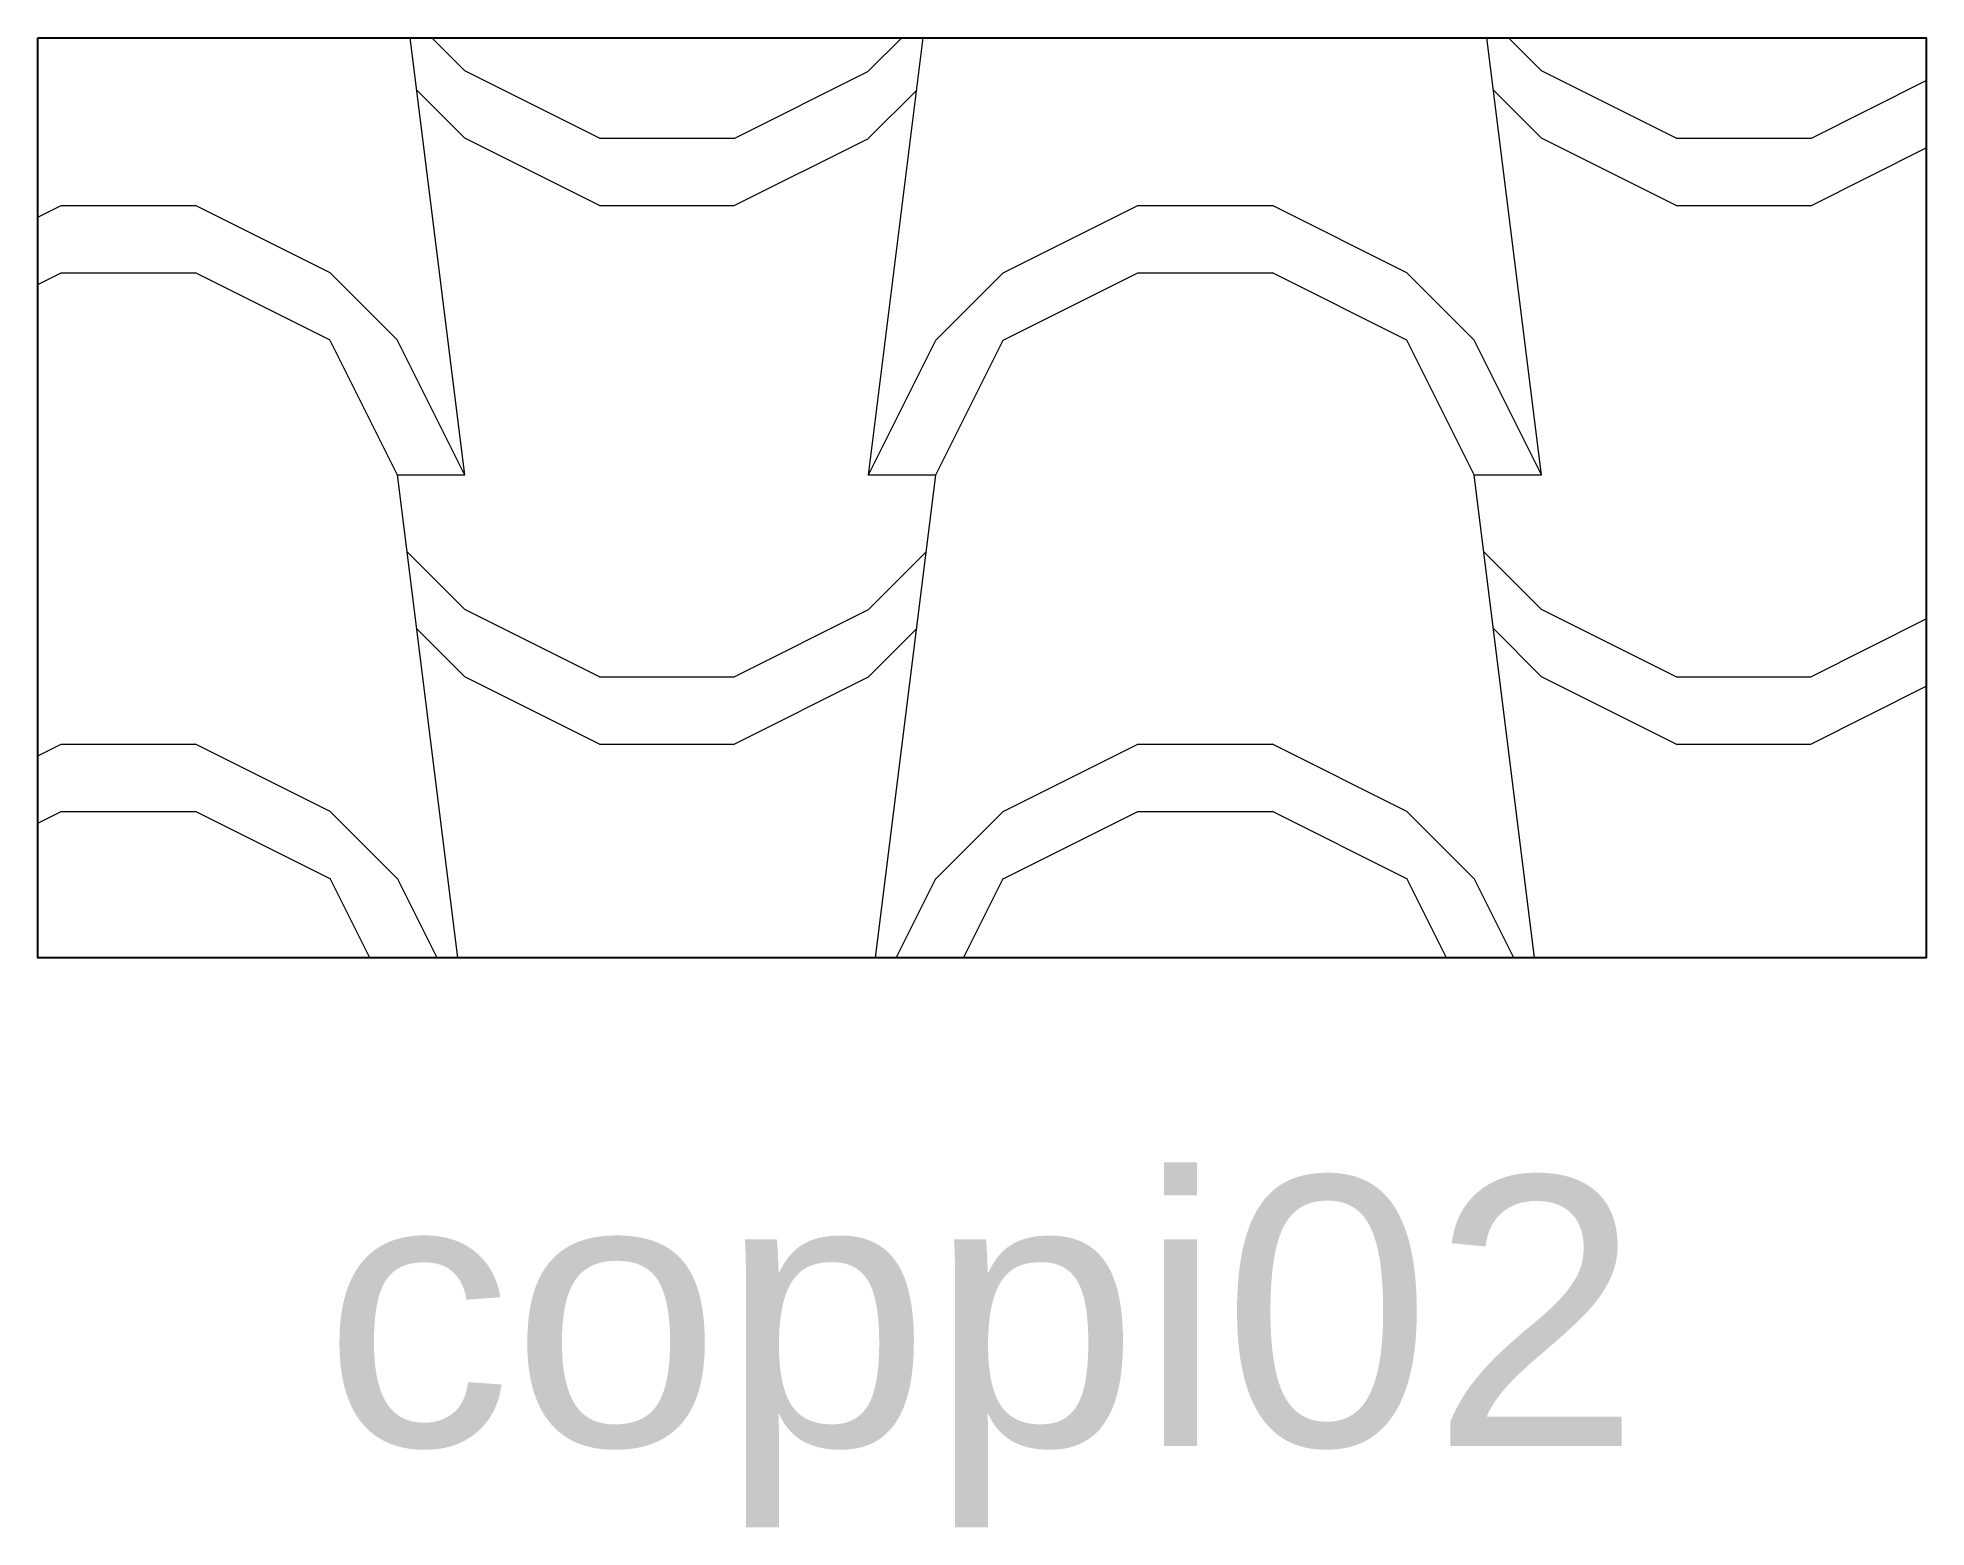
# Model space of a CAD drawing. Header units: millimetres. Extents: x 23.515 to 24.217, y 31.53 to 32.084.
import ezdxf
from ezdxf.enums import TextEntityAlignment as Align

# ---------------------------------------------------------------- set-up
doc = ezdxf.new("R2010")
doc.units = ezdxf.units.MM
doc.layers.add('tratteggi', color=7, linetype='Continuous', lineweight=9)
doc.styles.add('ARIAL', font='arial.ttf')

# ---------------------------------------------------------------- blocks, each defined once
blk = doc.blocks.new('dati teatteggi')
blk.add_lwpolyline([(0, 0.34164), (0.70157, 0.34164), (0.70157, 0), (0, 0), (0, 0.34164)])
at = {"style": 'ARIAL'}
blk.add_attdef('DATI', text='', height=0.1, dxfattribs=at).set_placement((0.35078, -0.15708), align=Align.CENTER)

msp = doc.modelspace()

# ---------------------------------------------------------------- hatches: boundary and pattern name
at = {"layer": 'tratteggi'}
h = msp.add_hatch(dxfattribs=at)
h.set_pattern_fill('COPPI02', color=1, scale=0.2, pattern_type=2)
h.set_pattern_definition([(0, (-2240.07628, -1068.00392), (0.4, 0.2), [0.05, -0.35]), (0, (-2240.07628, -1067.97892), (0.4, 0.2), [0.05, -0.15]), (0, (-2239.87628, -1067.95392), (0.4, 0.2), [0.05, -0.35]), (0, (-2240.17628, -1068.07892), (0.4, 0.2), [0.025, -0.2, 0.025, -0.15]), (45, (-2240.15128, -1068.02892), (2e-17, 0.2), [0.03535534, -0.530330085]), (45, (-2240.17628, -1067.95392), (2e-17, 0.2), [0.02526, -0.540425425]), (45, (-2240.17628, -1067.92892), (2e-17, 0.2), [0.0303, -0.535385425]), (135, (-2239.92628, -1067.92892), (2e-17, 0.2), [0.0303, -0.535385425]), (135, (-2239.92628, -1067.95392), (2e-17, 0.2), [0.02526, -0.540425425]), (135, (-2239.95128, -1068.02892), (2e-17, 0.2), [0.03535534, -0.530330085]), (26.565051, (-2240.12628, -1068.02892), (-1e-11, 0.2), [0.0559017, -0.391311895]), (26.565051, (-2240.12628, -1068.00392), (-1e-11, 0.2), [0.0559017, -0.391311895]), (26.565051, (-2240.22628, -1067.97892), (-1e-11, 0.2), [0.0559017, -0.391311895]), (26.565051, (-2240.22628, -1067.95392), (-1e-11, 0.2), [0.0559017, -0.391311895]), (63.434949, (-2240.17628, -1068.07892), (1e-11, 0.2), [0.0559017, -0.83852549]), (63.434949, (-2240.15128, -1068.07892), (1e-11, 0.2), [0.0559017, -0.83852549]), (116.565051, (-2239.95128, -1068.07892), (-1e-11, 0.2), [0.0559017, -0.83852549]), (116.565051, (-2239.92628, -1068.07892), (-1e-11, 0.2), [0.0559017, -0.83852549]), (153.434949, (-2239.97628, -1068.02892), (1e-11, 0.2), [0.0559017, -0.391311895]), (153.434949, (-2239.97628, -1068.00392), (1e-11, 0.2), [0.0559017, -0.391311895]), (153.434949, (-2239.87628, -1067.97892), (1e-11, 0.2), [0.0559017, -0.391311895]), (153.434949, (-2239.87628, -1067.95392), (1e-11, 0.2), [0.0559017, -0.391311895]), (82.8749837, (-2240.176282, -1068.07892), (9e-14, 0.2), [0.2015564, -3.0233467]), (97.1250163, (-2239.926282, -1068.07892), (-9e-14, 0.2), [0.2015564, -3.0233467])])
h.paths.add_polyline_path([(23.51522, 32.08354), (23.51522, 31.7419), (24.21679, 31.7419), (24.21679, 32.08354)])

# ---------------------------------------------------------------- block references
ref = msp.add_blockref('dati teatteggi', (23.51522, 31.7419))
ref.add_attrib('DATI', 'coppi02', dxfattribs={"height": 0.1, "style": 'ARIAL'}).set_placement((23.86601, 31.56058), align=Align.CENTER)

doc.saveas('drawing.dxf')
